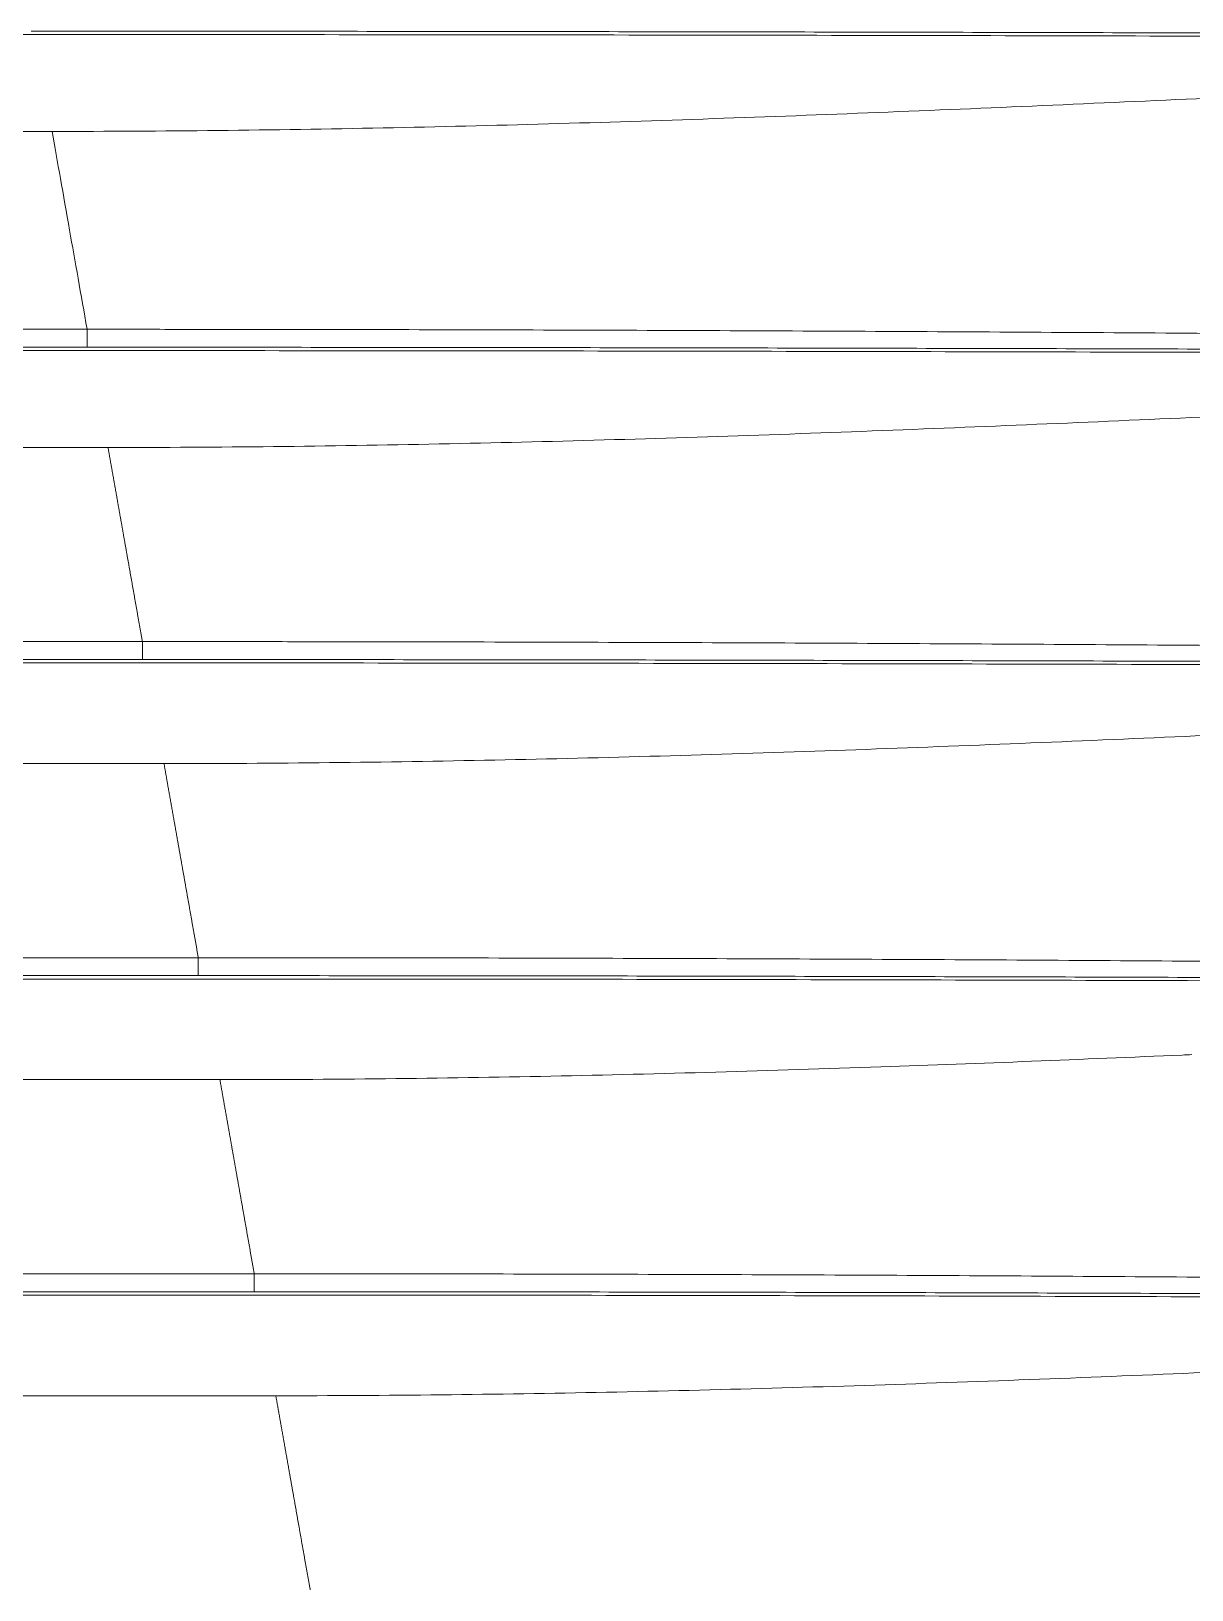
# Model space of a CAD drawing. Header units: inches. Extents: x 3778 to 56227, y -16914 to 35091.
# Drawn here: x 37178 to 37235.1, y -5499.9 to -5423.1 of the extents above; entities that cross this region are included whole.
import ezdxf

# ---------------------------------------------------------------- set-up
doc = ezdxf.new("R2010")
doc.units = ezdxf.units.IN
doc.header["$LTSCALE"] = 100
doc.header["$MEASUREMENT"] = 0
doc.layers.add('2-con', color=2, linetype='Continuous')
doc.layers.add('mark-B', color=2, linetype='Continuous', lineweight=20)

# ---------------------------------------------------------------- blocks, each defined once
blk = doc.blocks.new('무풍1way 일반')
at = {"layer": 'mark-B'}
for p, q in [((-366.446, -130.381), (-234.951, -130.381)), ((-235.049, -135.337), (-365.57, -135.337)), ((-365.384, -135.503), (365.384, -135.503)), ((365.384, -136.387), (-365.384, -136.387)), ((-363.693, -145.945), (-234.951, -145.945)), ((-235.049, -150.901), (-362.818, -150.901)), ((-362.631, -151.067), (362.631, -151.067)), ((362.631, -151.951), (-362.631, -151.951)), ((-360.94, -161.509), (-234.951, -161.509)), ((-235.049, -166.465), (-360.065, -166.465)), ((-359.878, -166.631), (359.878, -166.631)), ((359.878, -167.515), (-359.878, -167.515)), ((-358.188, -177.073), (-234.951, -177.073)), ((-235.051, -181.844), (-357.344, -181.844)), ((-357.159, -182.009), (357.159, -182.009)), ((357.159, -182.892), (-357.159, -182.892)), ((-355.435, -192.637), (-234.951, -192.637)), ((-235.051, -197.408), (-354.591, -197.408))]:
    blk.add_line(p, q, dxfattribs=at)
for points, knots in [([(-368.136, -120.823), (-368.131, -120.854), (-368.12, -120.915), (-368.104, -121.007), (-368.088, -121.098), (-368.072, -121.19), (-368.056, -121.281), (-368.039, -121.372), (-368.023, -121.462), (-368.007, -121.553), (-367.991, -121.643), (-367.975, -121.733), (-367.96, -121.823), (-367.944, -121.913), (-367.928, -122.003), (-367.912, -122.092), (-367.896, -122.181), (-367.881, -122.27), (-367.865, -122.359), (-367.849, -122.447), (-367.834, -122.536), (-367.818, -122.624), (-367.802, -122.712), (-367.787, -122.799), (-367.771, -122.887), (-367.756, -122.974), (-367.741, -123.062), (-367.725, -123.149), (-367.71, -123.235), (-367.695, -123.322), (-367.679, -123.408), (-367.664, -123.495), (-367.649, -123.581), (-367.634, -123.666), (-367.618, -123.752), (-367.603, -123.837), (-367.588, -123.923), (-367.573, -124.008), (-367.558, -124.092), (-367.543, -124.177), (-367.528, -124.261), (-367.513, -124.346), (-367.499, -124.43), (-367.484, -124.514), (-367.469, -124.597), (-367.454, -124.681), (-367.439, -124.764), (-367.425, -124.847), (-367.41, -124.93), (-367.395, -125.013), (-367.381, -125.095), (-367.366, -125.177), (-367.352, -125.259), (-367.337, -125.341), (-367.323, -125.423), (-367.308, -125.504), (-367.294, -125.586), (-367.28, -125.667), (-367.265, -125.748), (-367.251, -125.829), (-367.237, -125.909), (-367.223, -125.989), (-367.209, -126.069), (-367.194, -126.149), (-367.18, -126.229), (-367.166, -126.309), (-367.152, -126.388), (-367.138, -126.467), (-367.124, -126.546), (-367.11, -126.625), (-367.096, -126.703), (-367.083, -126.782), (-367.069, -126.86), (-367.055, -126.938), (-367.041, -127.016), (-367.027, -127.093), (-367.014, -127.171), (-367, -127.248), (-366.987, -127.325), (-366.973, -127.402), (-366.959, -127.478), (-366.946, -127.555), (-366.932, -127.631), (-366.919, -127.707), (-366.906, -127.783), (-366.892, -127.858), (-366.879, -127.934), (-366.866, -128.009), (-366.852, -128.084), (-366.839, -128.159), (-366.826, -128.233), (-366.813, -128.308), (-366.8, -128.382), (-366.786, -128.456), (-366.773, -128.53), (-366.76, -128.604), (-366.747, -128.677), (-366.734, -128.75), (-366.721, -128.823), (-366.709, -128.896), (-366.696, -128.969), (-366.683, -129.041), (-366.67, -129.114), (-366.657, -129.186), (-366.645, -129.258), (-366.632, -129.329), (-366.619, -129.401), (-366.607, -129.472), (-366.594, -129.543), (-366.582, -129.614), (-366.569, -129.685), (-366.557, -129.756), (-366.544, -129.826), (-366.532, -129.896), (-366.519, -129.966), (-366.507, -130.036), (-366.495, -130.105), (-366.483, -130.175), (-366.47, -130.244), (-366.458, -130.313), (-366.45, -130.358), (-366.446, -130.381)], [0, 0, 0, 0, 0.008436, 0.01687, 0.025302, 0.033734, 0.042163, 0.050592, 0.059019, 0.067445, 0.075869, 0.084292, 0.092714, 0.101135, 0.109554, 0.117972, 0.126389, 0.134805, 0.14322, 0.151634, 0.160046, 0.168458, 0.176868, 0.185278, 0.193686, 0.202094, 0.2105, 0.218906, 0.227311, 0.235715, 0.244118, 0.252521, 0.260922, 0.269323, 0.277723, 0.286122, 0.294521, 0.302919, 0.311316, 0.319713, 0.328109, 0.336505, 0.3449, 0.353294, 0.361688, 0.370082, 0.378475, 0.386867, 0.395259, 0.403651, 0.412043, 0.420434, 0.428825, 0.437215, 0.445606, 0.453996, 0.462386, 0.470775, 0.479165, 0.487554, 0.495943, 0.504333, 0.512722, 0.521111, 0.5295, 0.537889, 0.546278, 0.554667, 0.563056, 0.571445, 0.579835, 0.588225, 0.596614, 0.605004, 0.613394, 0.621785, 0.630176, 0.638567, 0.646958, 0.65535, 0.663742, 0.672134, 0.680527, 0.68892, 0.697314, 0.705708, 0.714103, 0.722498, 0.730894, 0.73929, 0.747687, 0.756085, 0.764483, 0.772882, 0.781282, 0.789683, 0.798084, 0.806486, 0.814888, 0.823292, 0.831696, 0.840102, 0.848508, 0.856915, 0.865323, 0.873732, 0.882142, 0.890553, 0.898965, 0.907378, 0.915793, 0.924208, 0.932624, 0.941042, 0.949461, 0.957881, 0.966302, 0.974725, 0.983148, 0.991574, 1, 1, 1, 1]), ([(-366.446, -130.381), (-371.874, -130.381), (-382.729, -130.507), (-398.973, -130.978), (-415.176, -131.637), (-431.352, -132.39), (-444.739, -133.012), (-452.743, -133.35), (-455.349, -133.454)], [0, 0, 0, 0, 0.182397, 0.364793, 0.54719, 0.729586, 0.911983, 1, 1, 1, 1]), ([(-365.384, -136.387), (-365.554, -136.387), (-365.724, -136.387), (-366.064, -136.387), (-366.574, -136.387), (-367.765, -136.387), (-370.146, -136.386), (-372.187, -136.384), (-376.269, -136.378), (-378.99, -136.373), (-387.151, -136.352), (-392.591, -136.332), (-400.749, -136.291), (-403.468, -136.276), (-408.906, -136.243), (-411.624, -136.225), (-417.061, -136.186), (-419.779, -136.166), (-425.214, -136.122), (-427.932, -136.098), (-433.366, -136.051), (-436.083, -136.026), (-441.517, -135.976), (-444.234, -135.951), (-449.669, -135.901), (-452.386, -135.877), (-457.821, -135.83), (-460.539, -135.808), (-468.693, -135.745), (-474.13, -135.71), (-482.289, -135.672), (-485.009, -135.662), (-490.451, -135.648), (-493.173, -135.644), (-495.895, -135.644)], [0, 0, 0, 0, 0.003906, 0.003906, 0.007813, 0.015625, 0.03125, 0.0625, 0.0625, 0.125, 0.125, 0.25, 0.25, 0.3125, 0.3125, 0.375, 0.375, 0.4375, 0.4375, 0.5, 0.5, 0.5625, 0.5625, 0.625, 0.625, 0.6875, 0.6875, 0.75, 0.75, 0.875, 0.875, 0.9375, 0.9375, 1, 1, 1, 1]), ([(-482.845, -135.17), (-477.947, -135.178), (-473.051, -135.19), (-463.263, -135.219), (-458.37, -135.236), (-451.032, -135.264), (-448.586, -135.273), (-443.695, -135.293), (-441.25, -135.302), (-436.359, -135.322), (-431.468, -135.342), (-424.131, -135.371), (-416.793, -135.398), (-411.9, -135.415), (-407.006, -135.431), (-404.559, -135.439), (-399.664, -135.453), (-397.216, -135.459), (-389.873, -135.477), (-384.977, -135.486), (-377.631, -135.496), (-375.182, -135.499), (-370.283, -135.502), (-367.834, -135.503), (-365.384, -135.503)], [0, 0, 0, 0, 0.125, 0.125, 0.25, 0.25, 0.3125, 0.3125, 0.375, 0.375, 0.4375, 0.5, 0.5625, 0.625, 0.625, 0.6875, 0.6875, 0.75, 0.75, 0.875, 0.875, 0.9375, 0.9375, 1, 1, 1, 1]), ([(-456.815, -135.092), (-453.014, -135.104), (-449.214, -135.118), (-441.614, -135.146), (-437.814, -135.161), (-430.215, -135.189), (-426.415, -135.204), (-418.815, -135.231), (-415.014, -135.244), (-407.412, -135.268), (-403.61, -135.279), (-396.006, -135.299), (-392.203, -135.308), (-384.596, -135.322), (-380.791, -135.327), (-375.084, -135.333), (-373.181, -135.335), (-369.376, -135.337), (-367.473, -135.337), (-365.57, -135.337)], [0, 0, 0, 0, 0.125, 0.125, 0.25, 0.25, 0.375, 0.375, 0.5, 0.5, 0.625, 0.625, 0.75, 0.75, 0.875, 0.875, 0.9375, 0.9375, 1, 1, 1, 1]), ([(-365.384, -135.503), (-365.384, -135.507), (-365.384, -135.517), (-365.384, -135.553), (-365.384, -135.578), (-365.384, -135.638), (-365.384, -135.675), (-365.384, -135.756), (-365.384, -135.801), (-365.384, -135.895), (-365.384, -135.944), (-365.384, -136.044), (-365.384, -136.093), (-365.384, -136.189), (-365.384, -136.234), (-365.384, -136.318), (-365.384, -136.355), (-365.384, -136.387)], [0, 0, 0, 0, 0.125, 0.125, 0.25, 0.25, 0.375, 0.375, 0.5, 0.5, 0.625, 0.625, 0.75, 0.75, 0.875, 0.875, 1, 1, 1, 1]), ([(-365.384, -136.387), (-365.378, -136.418), (-365.367, -136.479), (-365.351, -136.571), (-365.335, -136.662), (-365.319, -136.754), (-365.303, -136.845), (-365.287, -136.936), (-365.271, -137.026), (-365.255, -137.117), (-365.239, -137.207), (-365.223, -137.297), (-365.207, -137.387), (-365.191, -137.477), (-365.175, -137.567), (-365.159, -137.656), (-365.144, -137.745), (-365.128, -137.834), (-365.112, -137.923), (-365.096, -138.011), (-365.081, -138.1), (-365.065, -138.188), (-365.05, -138.276), (-365.034, -138.363), (-365.019, -138.451), (-365.003, -138.538), (-364.988, -138.626), (-364.972, -138.713), (-364.957, -138.799), (-364.942, -138.886), (-364.926, -138.972), (-364.911, -139.059), (-364.896, -139.145), (-364.881, -139.23), (-364.866, -139.316), (-364.851, -139.401), (-364.836, -139.487), (-364.82, -139.572), (-364.805, -139.656), (-364.791, -139.741), (-364.776, -139.825), (-364.761, -139.91), (-364.746, -139.994), (-364.731, -140.078), (-364.716, -140.161), (-364.701, -140.245), (-364.687, -140.328), (-364.672, -140.411), (-364.657, -140.494), (-364.643, -140.577), (-364.628, -140.659), (-364.614, -140.741), (-364.599, -140.823), (-364.585, -140.905), (-364.57, -140.987), (-364.556, -141.068), (-364.541, -141.15), (-364.527, -141.231), (-364.513, -141.312), (-364.498, -141.393), (-364.484, -141.473), (-364.47, -141.553), (-364.456, -141.633), (-364.442, -141.713), (-364.428, -141.793), (-364.413, -141.873), (-364.399, -141.952), (-364.385, -142.031), (-364.372, -142.11), (-364.358, -142.189), (-364.344, -142.267), (-364.33, -142.346), (-364.316, -142.424), (-364.302, -142.502), (-364.288, -142.58), (-364.275, -142.657), (-364.261, -142.735), (-364.247, -142.812), (-364.234, -142.889), (-364.22, -142.966), (-364.207, -143.042), (-364.193, -143.119), (-364.18, -143.195), (-364.166, -143.271), (-364.153, -143.347), (-364.139, -143.422), (-364.126, -143.498), (-364.113, -143.573), (-364.1, -143.648), (-364.086, -143.723), (-364.073, -143.797), (-364.06, -143.872), (-364.047, -143.946), (-364.034, -144.02), (-364.021, -144.094), (-364.008, -144.168), (-363.995, -144.241), (-363.982, -144.314), (-363.969, -144.387), (-363.956, -144.46), (-363.943, -144.533), (-363.93, -144.605), (-363.917, -144.678), (-363.905, -144.75), (-363.892, -144.822), (-363.879, -144.893), (-363.867, -144.965), (-363.854, -145.036), (-363.841, -145.107), (-363.829, -145.178), (-363.816, -145.249), (-363.804, -145.32), (-363.791, -145.39), (-363.779, -145.46), (-363.767, -145.53), (-363.754, -145.6), (-363.742, -145.669), (-363.73, -145.739), (-363.718, -145.808), (-363.705, -145.877), (-363.697, -145.922), (-363.693, -145.945)], [0, 0, 0, 0, 0.008436, 0.01687, 0.025302, 0.033734, 0.042163, 0.050592, 0.059019, 0.067445, 0.075869, 0.084292, 0.092714, 0.101135, 0.109554, 0.117972, 0.126389, 0.134805, 0.14322, 0.151634, 0.160046, 0.168458, 0.176868, 0.185278, 0.193686, 0.202094, 0.2105, 0.218906, 0.227311, 0.235715, 0.244118, 0.252521, 0.260922, 0.269323, 0.277723, 0.286122, 0.294521, 0.302919, 0.311316, 0.319713, 0.328109, 0.336505, 0.3449, 0.353294, 0.361688, 0.370082, 0.378475, 0.386867, 0.395259, 0.403651, 0.412043, 0.420434, 0.428825, 0.437215, 0.445606, 0.453996, 0.462386, 0.470775, 0.479165, 0.487554, 0.495943, 0.504333, 0.512722, 0.521111, 0.5295, 0.537889, 0.546278, 0.554667, 0.563056, 0.571445, 0.579835, 0.588225, 0.596614, 0.605004, 0.613394, 0.621785, 0.630176, 0.638567, 0.646958, 0.65535, 0.663742, 0.672134, 0.680527, 0.68892, 0.697314, 0.705708, 0.714103, 0.722498, 0.730894, 0.73929, 0.747687, 0.756085, 0.764483, 0.772882, 0.781282, 0.789683, 0.798084, 0.806486, 0.814888, 0.823292, 0.831696, 0.840102, 0.848508, 0.856915, 0.865323, 0.873732, 0.882142, 0.890553, 0.898965, 0.907378, 0.915793, 0.924208, 0.932624, 0.941042, 0.949461, 0.957881, 0.966302, 0.974725, 0.983148, 0.991574, 1, 1, 1, 1]), ([(-411.054, -147.157), (-406.115, -146.945), (-395.77, -146.529), (-379.981, -146.071), (-369.123, -145.945), (-363.693, -145.945)], [0, 0, 0, 0, 0.314002, 0.657001, 1, 1, 1, 1]), ([(-480.085, -150.767), (-475.188, -150.774), (-470.292, -150.785), (-460.505, -150.811), (-455.612, -150.827), (-448.274, -150.852), (-445.828, -150.861), (-440.937, -150.878), (-438.491, -150.887), (-433.6, -150.905), (-428.709, -150.923), (-421.371, -150.949), (-414.033, -150.973), (-409.14, -150.988), (-404.246, -151.003), (-401.799, -151.01), (-396.905, -151.022), (-394.458, -151.028), (-387.115, -151.044), (-382.22, -151.052), (-374.875, -151.061), (-372.427, -151.063), (-367.529, -151.066), (-365.08, -151.067), (-362.631, -151.067)], [0, 0, 0, 0, 0.125, 0.125, 0.25, 0.25, 0.3125, 0.3125, 0.375, 0.375, 0.4375, 0.5, 0.5625, 0.625, 0.625, 0.6875, 0.6875, 0.75, 0.75, 0.875, 0.875, 0.9375, 0.9375, 1, 1, 1, 1]), ([(-454.065, -150.682), (-450.264, -150.693), (-446.463, -150.705), (-438.863, -150.731), (-435.063, -150.744), (-427.462, -150.77), (-423.662, -150.782), (-416.06, -150.807), (-412.259, -150.818), (-404.656, -150.84), (-400.855, -150.85), (-393.25, -150.867), (-389.447, -150.875), (-381.84, -150.888), (-378.036, -150.893), (-370.427, -150.899), (-366.623, -150.901), (-362.818, -150.901)], [0, 0, 0, 0, 0.125, 0.125, 0.25, 0.25, 0.375, 0.375, 0.5, 0.5, 0.625, 0.625, 0.75, 0.75, 0.875, 0.875, 1, 1, 1, 1]), ([(-362.631, -151.951), (-362.631, -151.919), (-362.631, -151.882), (-362.631, -151.798), (-362.631, -151.753), (-362.631, -151.657), (-362.631, -151.608), (-362.631, -151.508), (-362.631, -151.459), (-362.631, -151.365), (-362.631, -151.32), (-362.631, -151.239), (-362.631, -151.202), (-362.631, -151.142), (-362.631, -151.117), (-362.631, -151.081), (-362.631, -151.071), (-362.631, -151.067)], [0, 0, 0, 0, 0.125, 0.125, 0.25, 0.25, 0.375, 0.375, 0.5, 0.5, 0.625, 0.625, 0.75, 0.75, 0.875, 0.875, 1, 1, 1, 1]), ([(-362.631, -151.951), (-362.801, -151.951), (-362.971, -151.951), (-363.311, -151.951), (-363.821, -151.951), (-365.012, -151.951), (-367.392, -151.95), (-369.433, -151.948), (-373.514, -151.943), (-376.234, -151.938), (-384.394, -151.918), (-389.833, -151.899), (-397.99, -151.861), (-400.709, -151.847), (-406.146, -151.815), (-408.865, -151.798), (-414.302, -151.761), (-417.02, -151.742), (-422.455, -151.7), (-425.172, -151.678), (-430.607, -151.632), (-433.324, -151.608), (-438.759, -151.561), (-441.476, -151.537), (-446.911, -151.489), (-449.628, -151.466), (-455.063, -151.421), (-457.781, -151.399), (-465.935, -151.339), (-471.372, -151.305), (-479.529, -151.269), (-482.249, -151.26), (-487.69, -151.246), (-490.411, -151.243), (-493.132, -151.242)], [0, 0, 0, 0, 0.003906, 0.003906, 0.007813, 0.015625, 0.03125, 0.0625, 0.0625, 0.125, 0.125, 0.25, 0.25, 0.3125, 0.3125, 0.375, 0.375, 0.4375, 0.4375, 0.5, 0.5, 0.5625, 0.5625, 0.625, 0.625, 0.6875, 0.6875, 0.75, 0.75, 0.875, 0.875, 0.9375, 0.9375, 1, 1, 1, 1]), ([(-362.631, -151.951), (-362.625, -151.982), (-362.615, -152.043), (-362.598, -152.135), (-362.582, -152.226), (-362.566, -152.318), (-362.55, -152.409), (-362.534, -152.5), (-362.518, -152.59), (-362.502, -152.681), (-362.486, -152.771), (-362.47, -152.861), (-362.454, -152.951), (-362.438, -153.041), (-362.422, -153.131), (-362.407, -153.22), (-362.391, -153.309), (-362.375, -153.398), (-362.359, -153.487), (-362.344, -153.575), (-362.328, -153.664), (-362.312, -153.752), (-362.297, -153.84), (-362.281, -153.927), (-362.266, -154.015), (-362.25, -154.102), (-362.235, -154.19), (-362.22, -154.277), (-362.204, -154.363), (-362.189, -154.45), (-362.174, -154.536), (-362.158, -154.623), (-362.143, -154.709), (-362.128, -154.794), (-362.113, -154.88), (-362.098, -154.965), (-362.083, -155.051), (-362.068, -155.136), (-362.053, -155.22), (-362.038, -155.305), (-362.023, -155.389), (-362.008, -155.474), (-361.993, -155.558), (-361.978, -155.642), (-361.963, -155.725), (-361.949, -155.809), (-361.934, -155.892), (-361.919, -155.975), (-361.905, -156.058), (-361.89, -156.141), (-361.875, -156.223), (-361.861, -156.305), (-361.846, -156.387), (-361.832, -156.469), (-361.817, -156.551), (-361.803, -156.632), (-361.789, -156.714), (-361.774, -156.795), (-361.76, -156.876), (-361.746, -156.957), (-361.731, -157.037), (-361.717, -157.117), (-361.703, -157.197), (-361.689, -157.277), (-361.675, -157.357), (-361.661, -157.437), (-361.647, -157.516), (-361.633, -157.595), (-361.619, -157.674), (-361.605, -157.753), (-361.591, -157.831), (-361.577, -157.91), (-361.563, -157.988), (-361.549, -158.066), (-361.536, -158.144), (-361.522, -158.221), (-361.508, -158.299), (-361.495, -158.376), (-361.481, -158.453), (-361.467, -158.53), (-361.454, -158.606), (-361.44, -158.683), (-361.427, -158.759), (-361.413, -158.835), (-361.4, -158.911), (-361.387, -158.986), (-361.373, -159.062), (-361.36, -159.137), (-361.347, -159.212), (-361.334, -159.287), (-361.32, -159.361), (-361.307, -159.436), (-361.294, -159.51), (-361.281, -159.584), (-361.268, -159.658), (-361.255, -159.732), (-361.242, -159.805), (-361.229, -159.878), (-361.216, -159.951), (-361.203, -160.024), (-361.19, -160.097), (-361.177, -160.169), (-361.165, -160.242), (-361.152, -160.314), (-361.139, -160.386), (-361.126, -160.457), (-361.114, -160.529), (-361.101, -160.6), (-361.089, -160.671), (-361.076, -160.742), (-361.064, -160.813), (-361.051, -160.884), (-361.039, -160.954), (-361.026, -161.024), (-361.014, -161.094), (-361.002, -161.164), (-360.989, -161.233), (-360.977, -161.303), (-360.965, -161.372), (-360.953, -161.441), (-360.944, -161.486), (-360.94, -161.509)], [0, 0, 0, 0, 0.008436, 0.01687, 0.025302, 0.033734, 0.042163, 0.050592, 0.059019, 0.067445, 0.075869, 0.084292, 0.092714, 0.101135, 0.109554, 0.117972, 0.126389, 0.134805, 0.14322, 0.151634, 0.160046, 0.168458, 0.176868, 0.185278, 0.193686, 0.202094, 0.2105, 0.218906, 0.227311, 0.235715, 0.244118, 0.252521, 0.260922, 0.269323, 0.277723, 0.286122, 0.294521, 0.302919, 0.311316, 0.319713, 0.328109, 0.336505, 0.3449, 0.353294, 0.361688, 0.370082, 0.378475, 0.386867, 0.395259, 0.403651, 0.412043, 0.420434, 0.428825, 0.437215, 0.445606, 0.453996, 0.462386, 0.470775, 0.479165, 0.487554, 0.495943, 0.504333, 0.512722, 0.521111, 0.5295, 0.537889, 0.546278, 0.554667, 0.563056, 0.571445, 0.579835, 0.588225, 0.596614, 0.605004, 0.613394, 0.621785, 0.630176, 0.638567, 0.646958, 0.65535, 0.663742, 0.672134, 0.680527, 0.68892, 0.697314, 0.705708, 0.714103, 0.722498, 0.730894, 0.73929, 0.747687, 0.756085, 0.764483, 0.772882, 0.781282, 0.789683, 0.798084, 0.806486, 0.814888, 0.823292, 0.831696, 0.840102, 0.848508, 0.856915, 0.865323, 0.873732, 0.882142, 0.890553, 0.898965, 0.907378, 0.915793, 0.924208, 0.932624, 0.941042, 0.949461, 0.957881, 0.966302, 0.974725, 0.983148, 0.991574, 1, 1, 1, 1]), ([(-360.94, -161.509), (-366.372, -161.509), (-377.234, -161.635), (-393.482, -162.106), (-409.68, -162.765), (-425.847, -163.518), (-439.229, -164.14), (-447.234, -164.478), (-449.843, -164.583)], [0, 0, 0, 0, 0.182374, 0.364749, 0.547123, 0.729498, 0.911872, 1, 1, 1, 1]), ([(-477.323, -166.362), (-472.427, -166.369), (-467.533, -166.379), (-457.746, -166.403), (-452.853, -166.417), (-445.516, -166.439), (-443.07, -166.447), (-438.178, -166.463), (-435.732, -166.471), (-430.841, -166.487), (-425.95, -166.503), (-418.612, -166.526), (-411.274, -166.548), (-406.381, -166.561), (-401.488, -166.574), (-399.041, -166.58), (-394.147, -166.591), (-391.7, -166.596), (-384.358, -166.611), (-379.463, -166.618), (-372.12, -166.626), (-369.672, -166.628), (-364.775, -166.63), (-362.327, -166.631), (-359.878, -166.631)], [0, 0, 0, 0, 0.125, 0.125, 0.25, 0.25, 0.3125, 0.3125, 0.375, 0.375, 0.4375, 0.5, 0.5625, 0.625, 0.625, 0.6875, 0.6875, 0.75, 0.75, 0.875, 0.875, 0.9375, 0.9375, 1, 1, 1, 1]), ([(-451.316, -166.271), (-447.514, -166.281), (-443.713, -166.292), (-436.112, -166.315), (-432.311, -166.326), (-424.71, -166.349), (-420.909, -166.36), (-413.307, -166.382), (-409.505, -166.392), (-401.902, -166.411), (-398.1, -166.42), (-390.495, -166.436), (-386.692, -166.442), (-379.086, -166.453), (-375.282, -166.458), (-367.674, -166.464), (-363.87, -166.465), (-360.065, -166.465)], [0, 0, 0, 0, 0.125, 0.125, 0.25, 0.25, 0.375, 0.375, 0.5, 0.5, 0.625, 0.625, 0.75, 0.75, 0.875, 0.875, 1, 1, 1, 1]), ([(-359.878, -167.515), (-360.048, -167.515), (-360.218, -167.515), (-360.558, -167.515), (-361.068, -167.515), (-362.258, -167.515), (-364.639, -167.514), (-366.679, -167.512), (-370.758, -167.508), (-373.478, -167.503), (-381.637, -167.484), (-387.075, -167.466), (-395.232, -167.43), (-397.951, -167.417), (-403.388, -167.387), (-406.106, -167.371), (-411.543, -167.336), (-414.261, -167.317), (-419.696, -167.277), (-422.414, -167.256), (-427.849, -167.213), (-430.566, -167.19), (-436.001, -167.145), (-438.718, -167.121), (-444.153, -167.076), (-446.87, -167.053), (-452.305, -167.01), (-455.023, -166.99), (-463.176, -166.932), (-468.613, -166.9), (-476.77, -166.865), (-479.489, -166.856), (-484.929, -166.843), (-487.649, -166.84), (-490.37, -166.839)], [0, 0, 0, 0, 0.003906, 0.003906, 0.007813, 0.015625, 0.03125, 0.0625, 0.0625, 0.125, 0.125, 0.25, 0.25, 0.3125, 0.3125, 0.375, 0.375, 0.4375, 0.4375, 0.5, 0.5, 0.5625, 0.5625, 0.625, 0.625, 0.6875, 0.6875, 0.75, 0.75, 0.875, 0.875, 0.9375, 0.9375, 1, 1, 1, 1]), ([(-359.878, -166.631), (-359.878, -166.635), (-359.878, -166.645), (-359.878, -166.681), (-359.878, -166.706), (-359.878, -166.767), (-359.878, -166.803), (-359.878, -166.884), (-359.878, -166.929), (-359.878, -167.023), (-359.878, -167.072), (-359.878, -167.172), (-359.878, -167.221), (-359.878, -167.317), (-359.878, -167.362), (-359.878, -167.446), (-359.878, -167.483), (-359.878, -167.515)], [0, 0, 0, 0, 0.125, 0.125, 0.25, 0.25, 0.375, 0.375, 0.5, 0.5, 0.625, 0.625, 0.75, 0.75, 0.875, 0.875, 1, 1, 1, 1]), ([(-359.878, -167.515), (-359.873, -167.546), (-359.862, -167.607), (-359.846, -167.699), (-359.83, -167.79), (-359.813, -167.882), (-359.797, -167.973), (-359.781, -168.064), (-359.765, -168.154), (-359.749, -168.245), (-359.733, -168.335), (-359.717, -168.425), (-359.701, -168.515), (-359.685, -168.605), (-359.67, -168.695), (-359.654, -168.784), (-359.638, -168.873), (-359.622, -168.962), (-359.607, -169.051), (-359.591, -169.139), (-359.575, -169.228), (-359.56, -169.316), (-359.544, -169.404), (-359.529, -169.491), (-359.513, -169.579), (-359.498, -169.666), (-359.482, -169.754), (-359.467, -169.841), (-359.452, -169.927), (-359.436, -170.014), (-359.421, -170.1), (-359.406, -170.187), (-359.391, -170.273), (-359.375, -170.358), (-359.36, -170.444), (-359.345, -170.529), (-359.33, -170.615), (-359.315, -170.7), (-359.3, -170.784), (-359.285, -170.869), (-359.27, -170.953), (-359.255, -171.038), (-359.24, -171.122), (-359.225, -171.206), (-359.211, -171.289), (-359.196, -171.373), (-359.181, -171.456), (-359.167, -171.539), (-359.152, -171.622), (-359.137, -171.705), (-359.123, -171.787), (-359.108, -171.869), (-359.094, -171.951), (-359.079, -172.033), (-359.065, -172.115), (-359.05, -172.197), (-359.036, -172.278), (-359.022, -172.359), (-359.007, -172.44), (-358.993, -172.521), (-358.979, -172.601), (-358.964, -172.681), (-358.95, -172.761), (-358.936, -172.841), (-358.922, -172.921), (-358.908, -173.001), (-358.894, -173.08), (-358.88, -173.159), (-358.866, -173.238), (-358.852, -173.317), (-358.838, -173.395), (-358.824, -173.474), (-358.81, -173.552), (-358.797, -173.63), (-358.783, -173.708), (-358.769, -173.785), (-358.756, -173.863), (-358.742, -173.94), (-358.728, -174.017), (-358.715, -174.094), (-358.701, -174.17), (-358.688, -174.247), (-358.674, -174.323), (-358.661, -174.399), (-358.647, -174.475), (-358.634, -174.55), (-358.621, -174.626), (-358.607, -174.701), (-358.594, -174.776), (-358.581, -174.851), (-358.568, -174.925), (-358.554, -175), (-358.541, -175.074), (-358.528, -175.148), (-358.515, -175.222), (-358.502, -175.296), (-358.489, -175.369), (-358.476, -175.442), (-358.463, -175.515), (-358.45, -175.588), (-358.437, -175.661), (-358.425, -175.733), (-358.412, -175.806), (-358.399, -175.878), (-358.386, -175.95), (-358.374, -176.021), (-358.361, -176.093), (-358.348, -176.164), (-358.336, -176.235), (-358.323, -176.306), (-358.311, -176.377), (-358.298, -176.448), (-358.286, -176.518), (-358.274, -176.588), (-358.261, -176.658), (-358.249, -176.728), (-358.237, -176.797), (-358.224, -176.867), (-358.212, -176.936), (-358.2, -177.005), (-358.192, -177.05), (-358.188, -177.073)], [0, 0, 0, 0, 0.008436, 0.01687, 0.025302, 0.033734, 0.042163, 0.050592, 0.059019, 0.067445, 0.075869, 0.084292, 0.092714, 0.101135, 0.109554, 0.117972, 0.126389, 0.134805, 0.14322, 0.151634, 0.160046, 0.168458, 0.176868, 0.185278, 0.193686, 0.202094, 0.2105, 0.218906, 0.227311, 0.235715, 0.244118, 0.252521, 0.260922, 0.269323, 0.277723, 0.286122, 0.294521, 0.302919, 0.311316, 0.319713, 0.328109, 0.336505, 0.3449, 0.353294, 0.361688, 0.370082, 0.378475, 0.386867, 0.395259, 0.403651, 0.412043, 0.420434, 0.428825, 0.437215, 0.445606, 0.453996, 0.462386, 0.470775, 0.479165, 0.487554, 0.495943, 0.504333, 0.512722, 0.521111, 0.5295, 0.537889, 0.546278, 0.554667, 0.563056, 0.571445, 0.579835, 0.588225, 0.596614, 0.605004, 0.613394, 0.621785, 0.630176, 0.638567, 0.646958, 0.65535, 0.663742, 0.672134, 0.680527, 0.68892, 0.697314, 0.705708, 0.714103, 0.722498, 0.730894, 0.73929, 0.747687, 0.756085, 0.764483, 0.772882, 0.781282, 0.789683, 0.798084, 0.806486, 0.814888, 0.823292, 0.831696, 0.840102, 0.848508, 0.856915, 0.865323, 0.873732, 0.882142, 0.890553, 0.898965, 0.907378, 0.915793, 0.924208, 0.932624, 0.941042, 0.949461, 0.957881, 0.966302, 0.974725, 0.983148, 0.991574, 1, 1, 1, 1]), ([(-358.188, -177.073), (-363.621, -177.073), (-374.486, -177.199), (-390.736, -177.67), (-406.931, -178.329), (-423.094, -179.082), (-436.475, -179.704), (-444.479, -180.042), (-447.09, -180.147)], [0, 0, 0, 0, 0.182363, 0.364727, 0.54709, 0.729453, 0.911816, 1, 1, 1, 1]), ([(-474.581, -181.755), (-469.686, -181.762), (-464.792, -181.771), (-455.007, -181.793), (-450.116, -181.806), (-442.779, -181.828), (-440.333, -181.835), (-435.443, -181.85), (-432.997, -181.857), (-428.106, -181.872), (-423.216, -181.887), (-415.879, -181.909), (-408.542, -181.93), (-403.65, -181.943), (-398.758, -181.955), (-396.312, -181.961), (-391.419, -181.971), (-388.972, -181.976), (-381.632, -181.99), (-376.738, -181.997), (-369.396, -182.004), (-366.949, -182.006), (-362.054, -182.008), (-359.606, -182.009), (-357.159, -182.009)], [0, 0, 0, 0, 0.125, 0.125, 0.25, 0.25, 0.3125, 0.3125, 0.375, 0.375, 0.4375, 0.5, 0.5625, 0.625, 0.625, 0.6875, 0.6875, 0.75, 0.75, 0.875, 0.875, 0.9375, 0.9375, 1, 1, 1, 1]), ([(-357.344, -181.844), (-361.146, -181.844), (-364.949, -181.842), (-372.552, -181.836), (-376.354, -181.832), (-383.956, -181.822), (-387.757, -181.815), (-395.358, -181.8), (-399.158, -181.792), (-406.758, -181.774), (-410.558, -181.764), (-418.157, -181.744), (-421.956, -181.733), (-429.554, -181.712), (-433.353, -181.701), (-440.952, -181.68), (-444.751, -181.67), (-448.551, -181.66)], [0, 0, 0, 0, 0.125, 0.125, 0.25, 0.25, 0.375, 0.375, 0.5, 0.5, 0.625, 0.625, 0.75, 0.75, 0.875, 0.875, 1, 1, 1, 1]), ([(-357.159, -182.892), (-357.499, -182.892), (-357.839, -182.892), (-358.52, -182.892), (-359.541, -182.892), (-361.924, -182.891), (-363.966, -182.889), (-368.05, -182.885), (-370.773, -182.88), (-378.941, -182.862), (-384.385, -182.844), (-392.551, -182.809), (-395.273, -182.796), (-400.716, -182.767), (-403.438, -182.751), (-408.88, -182.717), (-411.602, -182.699), (-417.043, -182.66), (-419.764, -182.639), (-425.205, -182.597), (-427.926, -182.575), (-433.367, -182.53), (-436.088, -182.507), (-441.529, -182.463), (-444.249, -182.441), (-449.691, -182.399), (-452.412, -182.379), (-460.575, -182.323), (-466.018, -182.292), (-474.184, -182.258), (-476.906, -182.249), (-480.99, -182.24), (-482.352, -182.238), (-484.394, -182.235), (-485.415, -182.234), (-486.607, -182.234), (-487.118, -182.234), (-487.458, -182.233), (-487.628, -182.233), (-487.798, -182.233)], [0, 0, 0, 0, 0.007813, 0.007813, 0.015625, 0.03125, 0.0625, 0.0625, 0.125, 0.125, 0.25, 0.25, 0.3125, 0.3125, 0.375, 0.375, 0.4375, 0.4375, 0.5, 0.5, 0.5625, 0.5625, 0.625, 0.625, 0.6875, 0.6875, 0.75, 0.75, 0.875, 0.875, 0.9375, 0.9375, 0.96875, 0.96875, 0.984375, 0.992187, 0.996094, 0.996094, 1, 1, 1, 1]), ([(-357.159, -182.892), (-357.159, -182.86), (-357.159, -182.822), (-357.159, -182.739), (-357.159, -182.693), (-357.159, -182.598), (-357.159, -182.548), (-357.159, -182.449), (-357.159, -182.4), (-357.159, -182.306), (-357.159, -182.261), (-357.159, -182.18), (-357.159, -182.144), (-357.159, -182.083), (-357.159, -182.059), (-357.159, -182.023), (-357.159, -182.013), (-357.159, -182.009)], [0, 0, 0, 0, 0.125, 0.125, 0.25, 0.25, 0.375, 0.375, 0.5, 0.5, 0.625, 0.625, 0.75, 0.75, 0.875, 0.875, 1, 1, 1, 1]), ([(-355.435, -192.637), (-355.697, -191.158), (-356.233, -188.125), (-356.854, -184.616), (-357.159, -182.892)], [0, 0, 0, 0, 0.535555, 1, 1, 1, 1]), ([(-355.435, -192.637), (-360.87, -192.637), (-371.739, -192.763), (-387.99, -193.234), (-404.183, -193.893), (-420.341, -194.646), (-433.72, -195.268), (-441.725, -195.606), (-444.337, -195.711)], [0, 0, 0, 0, 0.182352, 0.364704, 0.547056, 0.729408, 0.91176, 1, 1, 1, 1]), ([(-471.819, -197.349), (-466.925, -197.354), (-462.032, -197.362), (-452.248, -197.382), (-447.357, -197.394), (-440.02, -197.413), (-437.574, -197.419), (-432.684, -197.433), (-430.238, -197.439), (-425.348, -197.453), (-420.457, -197.466), (-413.121, -197.485), (-405.784, -197.504), (-400.892, -197.515), (-393.554, -197.531), (-388.661, -197.54), (-378.875, -197.556), (-373.982, -197.562), (-366.642, -197.569), (-364.195, -197.57), (-359.3, -197.573), (-356.853, -197.573), (-354.406, -197.573)], [0, 0, 0, 0, 0.125, 0.125, 0.25, 0.25, 0.3125, 0.3125, 0.375, 0.375, 0.4375, 0.5, 0.5625, 0.625, 0.625, 0.75, 0.75, 0.875, 0.875, 0.9375, 0.9375, 1, 1, 1, 1]), ([(-445.801, -197.247), (-442.001, -197.256), (-438.202, -197.265), (-430.602, -197.283), (-426.803, -197.293), (-419.204, -197.311), (-415.404, -197.321), (-407.805, -197.339), (-404.005, -197.347), (-396.405, -197.363), (-392.604, -197.37), (-385.003, -197.383), (-381.202, -197.389), (-373.6, -197.398), (-369.799, -197.401), (-362.195, -197.406), (-358.393, -197.408), (-354.591, -197.408)], [0, 0, 0, 0, 0.125, 0.125, 0.25, 0.25, 0.375, 0.375, 0.5, 0.5, 0.625, 0.625, 0.75, 0.75, 0.875, 0.875, 1, 1, 1, 1])]:
    blk.add_open_spline(points, degree=3, knots=knots, dxfattribs=at)
blk.add_open_spline([(-411.527, -147.178), (-411.37, -147.171), (-411.212, -147.164), (-411.054, -147.157)], degree=3, dxfattribs=at)
blk = doc.blocks.new('dpdjzjs')
at = {"layer": 'mark-B', "rotation": 180}
blk.add_blockref('무풍1way 일반', (172794.415, 96209.727), dxfattribs=at)

msp = doc.modelspace()

# ---------------------------------------------------------------- block references
at = {"layer": '2-con'}
msp.add_blockref('dpdjzjs', (-135970.865, -101830.442), dxfattribs=at)

doc.saveas('drawing.dxf')
